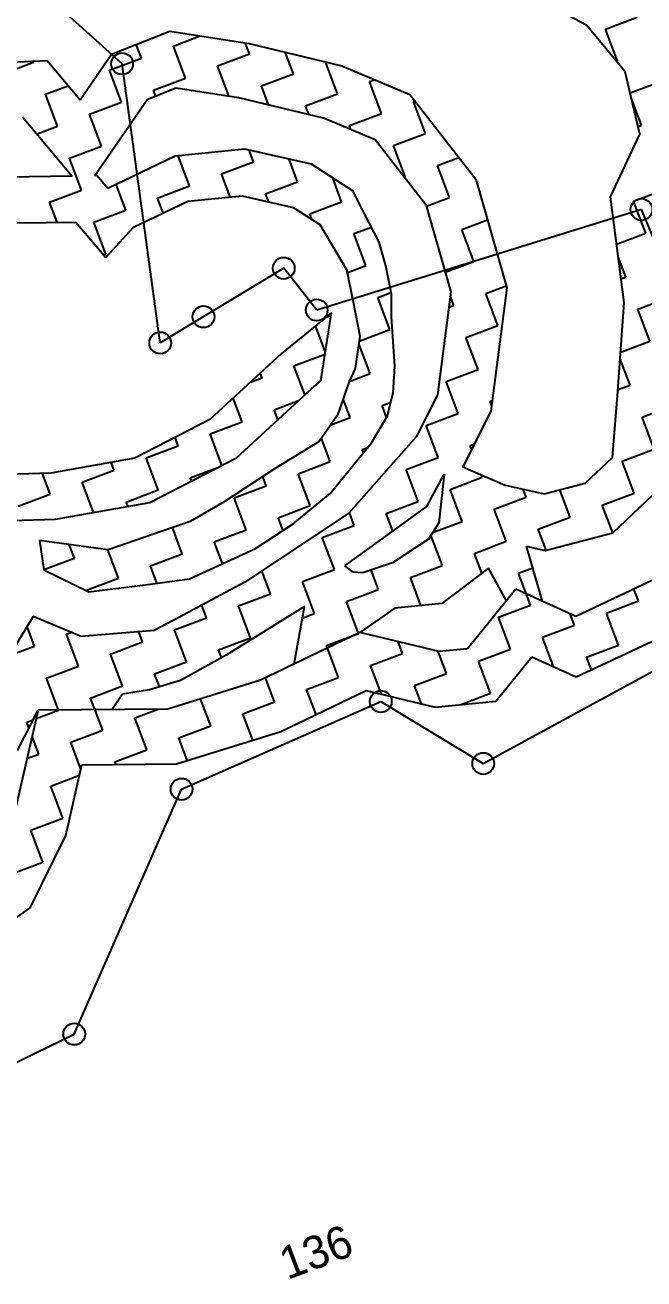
# Model space of a CAD drawing. Header units: metres. Extents: x 307096 to 311250, y 1932270 to 1936190.
# Drawn here: x 308909 to 309086.2, y 1934937.3 to 1935296.5 of the extents above; entities that cross this region are included whole.
import ezdxf

# ---------------------------------------------------------------- set-up
doc = ezdxf.new("R2010")
doc.units = ezdxf.units.M
for name, color, linetype in [('POLY_HATCH', 12, 'Continuous'), ('POLY_PARCEL', 6, 'Continuous'), ('TEXT_PARCEL', 7, 'Continuous')]:
    doc.layers.add(name, color=color, linetype=linetype)
doc.styles.add('TEXT_MAP', font='')
doc.styles.get('TEXT_MAP').set_extended_font_data('Kruti Dev 050')

msp = doc.modelspace()

# ---------------------------------------------------------------- linework, layer by layer
for centre in [(308936.76, 1935285.44), (309085.48, 1935243.66), (308983.06, 1935226.84), (308992.49, 1935214.87), (308960.07, 1935212.94), (308947.67, 1935205.43), (309010.85, 1935102.72), (309040.19, 1935084.95), (308953.79, 1935077.58), (308923.04, 1935007.43)]:
    msp.add_circle(centre, 3.11)
at = {"layer": 'POLY_HATCH'}
for p, q in [((309069.8, 1935296.47), (309056.06, 1935303.8)), ((309080.81, 1935283.11), (309069.8, 1935296.47)), ((308933.74, 1935288.16), (308950.46, 1935294.76)), ((308950.46, 1935294.76), (308973.18, 1935291.2)), ((308973.18, 1935291.2), (308999.65, 1935284.83)), ((308896.19, 1935285.45), (308915.32, 1935286.31)), ((308915.32, 1935286.31), (308924.76, 1935275.06)), ((308924.76, 1935275.06), (308933.74, 1935288.16)), ((308999.65, 1935284.83), (309019.13, 1935276.59)), ((309085.04, 1935265.27), (309080.81, 1935283.11)), ((308944, 1935275.28), (308952.26, 1935278.54)), ((308952.26, 1935278.54), (308970.11, 1935275.74)), ((308928.98, 1935253.36), (308944, 1935275.28)), ((308970.11, 1935275.74), (308994.71, 1935269.82)), ((309019.13, 1935276.59), (309038.09, 1935252.37)), ((308908.25, 1935270.23), (308922.5, 1935253.26)), ((308994.71, 1935269.82), (309009.25, 1935263.67)), ((309009.25, 1935263.67), (309023.79, 1935245.1)), ((309076.61, 1935247.27), (309085.04, 1935265.27)), ((308971.95, 1935260.93), (308951.96, 1935258.94)), ((308990.96, 1935256.62), (308971.95, 1935260.93)), ((308951.96, 1935258.94), (308932.65, 1935249.69)), ((309002.94, 1935248.96), (308990.96, 1935256.62)), ((308922.5, 1935253.26), (308903.97, 1935252.97)), ((308929.53, 1935253.36), (308928.98, 1935253.36)), ((308932.65, 1935249.69), (308929.53, 1935253.36)), ((309038.09, 1935252.37), (309046.94, 1935221.26)), ((309006.08, 1935242.59), (309002.94, 1935248.96)), ((308939.98, 1935238.57), (308955.57, 1935246.04)), ((308955.57, 1935246.04), (308971.13, 1935247.59)), ((308971.13, 1935247.59), (308985.79, 1935244.26)), ((309080.52, 1935216.99), (309076.61, 1935247.27)), ((308985.79, 1935244.26), (308993.39, 1935239.4)), ((309010.43, 1935234.3), (309006.08, 1935242.59)), ((309023.79, 1935245.1), (309030.91, 1935220.06)), ((308906.55, 1935239.81), (308923.5, 1935240.07)), ((308923.5, 1935240.07), (308932.1, 1935229.92)), ((308932.1, 1935229.92), (308939.98, 1935238.57)), ((308993.39, 1935239.4), (309000.98, 1935226.48)), ((309012.29, 1935227.5), (309010.43, 1935234.3)), ((309013.95, 1935219.41), (309012.29, 1935227.5)), ((309000.98, 1935226.48), (309002.89, 1935217.26)), ((309030.91, 1935220.06), (309027.11, 1935190.55)), ((309046.94, 1935221.26), (309042.38, 1935185.86)), ((309002.89, 1935217.26), (309004.87, 1935207.37)), ((309013.94, 1935212.96), (309013.95, 1935219.41)), ((309078.77, 1935191.51), (309080.52, 1935216.99)), ((308996.73, 1935214.1), (308982.3, 1935202.29)), ((308993.68, 1935194.54), (308996.73, 1935214.1)), ((309014.9, 1935198.75), (309013.94, 1935212.96)), ((309004.87, 1935207.37), (309003.47, 1935198.13)), ((308982.3, 1935202.29), (308961.9, 1935183.46)), ((309014.42, 1935191.24), (309014.9, 1935198.75)), ((309003.47, 1935198.13), (309001.76, 1935194.35)), ((308969.53, 1935172.55), (308990.97, 1935192.33)), ((308990.97, 1935192.33), (308993.68, 1935194.54)), ((309001.76, 1935194.35), (308998.42, 1935184.72)), ((309077.22, 1935172.64), (309078.77, 1935191.51)), ((309012.77, 1935184.52), (309014.42, 1935191.24)), ((309027.11, 1935190.55), (309021.02, 1935178.51)), ((308998.42, 1935184.72), (308993.23, 1935177.19)), ((309008.16, 1935176.85), (309012.77, 1935184.52)), ((309042.38, 1935185.86), (309034.33, 1935169.93)), ((308961.9, 1935183.46), (308940.39, 1935172.39)), ((308993.23, 1935177.19), (308980.36, 1935169.33)), ((309021.02, 1935178.51), (309001.73, 1935156.71)), ((308996.38, 1935162.3), (309008.16, 1935176.85)), ((308940.39, 1935172.39), (308916.33, 1935168.09)), ((308944.66, 1935159.75), (308969.53, 1935172.55)), ((309034.33, 1935169.93), (309046.51, 1935164.71)), ((309069.41, 1935165.26), (309077.22, 1935172.64)), ((308916.33, 1935168.09), (308894.94, 1935167.52)), ((308980.36, 1935169.33), (308965.96, 1935159.89)), ((309024.05, 1935158.56), (309029, 1935167.87)), ((309029, 1935167.87), (309027.47, 1935153.88)), ((309046.51, 1935164.71), (309057.67, 1935162.18)), ((309057.67, 1935162.18), (309069.41, 1935165.26)), ((309077.29, 1935151.05), (309092.42, 1935165.33)), ((308917.67, 1935154.92), (308944.66, 1935159.75)), ((308965.96, 1935159.89), (308956.21, 1935154.29)), ((308985.72, 1935153.57), (308996.38, 1935162.3)), ((309001.73, 1935156.71), (308971.9, 1935136.9)), ((309000.56, 1935141.61), (309024.05, 1935158.56)), ((308901.87, 1935154.5), (308917.67, 1935154.92)), ((308956.21, 1935154.29), (308932.77, 1935146.15)), ((308974.94, 1935146.54), (308985.72, 1935153.57)), ((309027.47, 1935153.88), (309024.52, 1935149.27)), ((308932.77, 1935146.15), (308913.09, 1935148.84)), ((308913.09, 1935148.84), (308914.35, 1935140.42)), ((309024.52, 1935149.27), (309014.22, 1935142.45)), ((309057.94, 1935145.97), (309077.29, 1935151.05)), ((308956.07, 1935137.85), (308974.94, 1935146.54)), ((309057.2, 1935131.4), (309052.57, 1935147.19)), ((309052.57, 1935147.19), (309057.94, 1935145.97)), ((309002.92, 1935139.75), (309000.56, 1935141.61)), ((309014.22, 1935142.45), (309005.73, 1935139.61)), ((309097.19, 1935141.46), (309066.71, 1935127.11)), ((308914.35, 1935140.42), (308927.19, 1935134.11)), ((308943.33, 1935136.18), (308956.07, 1935137.85)), ((309005.73, 1935139.61), (309002.92, 1935139.75)), ((309041.65, 1935140.94), (309028.36, 1935130.8)), ((309046.82, 1935131.53), (309041.65, 1935140.94)), ((308927.19, 1935134.11), (308943.33, 1935136.18)), ((308971.9, 1935136.9), (308952.84, 1935126.64)), ((309049.52, 1935134.87), (309035.69, 1935117.81)), ((309066.71, 1935127.11), (309049.52, 1935134.87)), ((309028.36, 1935130.8), (309014.84, 1935129.46)), ((308911.28, 1935127.04), (308898.8, 1935106.59)), ((308925.08, 1935121.3), (308911.28, 1935127.04)), ((308952.84, 1935126.64), (308945.99, 1935123.03)), ((308988.98, 1935129.97), (308966.52, 1935116.03)), ((308986.01, 1935113.42), (308988.98, 1935129.97)), ((309014.84, 1935129.46), (309004.86, 1935122.51)), ((309066.85, 1935109.76), (309106.37, 1935128.38)), ((308945.99, 1935123.03), (308925.08, 1935121.3)), ((309004.86, 1935122.51), (308976.43, 1935108.8)), ((309027.55, 1935117.01), (309004.86, 1935122.51)), ((308966.52, 1935116.03), (308953.53, 1935108.73)), ((309035.69, 1935117.81), (309027.55, 1935117.01)), ((309043.78, 1935102.78), (309054.11, 1935115.52)), ((309054.11, 1935115.52), (309066.85, 1935109.76)), ((308953.53, 1935108.73), (308944.62, 1935106.05)), ((308976.43, 1935108.8), (308949.86, 1935100.55)), ((308944.62, 1935106.05), (308936.86, 1935104.84)), ((308982.22, 1935094.11), (309006.62, 1935105.88)), ((309006.62, 1935105.88), (309026.43, 1935101.08)), ((308936.86, 1935104.84), (308933.91, 1935100.43)), ((309026.43, 1935101.08), (309043.78, 1935102.78)), ((308912.68, 1935100.26), (308905.69, 1935069.62)), ((308906.8, 1935088.72), (308912.68, 1935100.26)), ((308949.86, 1935100.55), (308912.68, 1935100.26)), ((308952.31, 1935084.82), (308982.22, 1935094.11)), ((308920.64, 1935064.32), (308925.26, 1935084.61)), ((308925.26, 1935084.61), (308952.31, 1935084.82)), ((308910.44, 1935043.63), (308920.64, 1935064.32)), ((308892.67, 1935030.94), (308910.44, 1935043.63))]:
    msp.add_line(p, q, dxfattribs=at)
at = {"layer": 'POLY_HATCH', "color": 12, "lineweight": 0}
for p, q in [((309056.06, 1935303.8), (309069.8, 1935296.47)), ((309069.8, 1935296.47), (309080.81, 1935283.11)), ((308950.46, 1935294.76), (308933.74, 1935288.16)), ((308973.18, 1935291.2), (308950.46, 1935294.76)), ((308999.65, 1935284.83), (308973.18, 1935291.2)), ((308915.32, 1935286.31), (308896.19, 1935285.45)), ((308924.76, 1935275.06), (308915.32, 1935286.31)), ((308933.74, 1935288.16), (308924.76, 1935275.06)), ((309019.13, 1935276.59), (308999.65, 1935284.83)), ((309080.81, 1935283.11), (309085.04, 1935265.27)), ((308944, 1935275.28), (308952.26, 1935278.54)), ((308952.26, 1935278.54), (308970.11, 1935275.74)), ((308928.98, 1935253.36), (308944, 1935275.28)), ((308970.11, 1935275.74), (308994.71, 1935269.82)), ((309038.09, 1935252.37), (309019.13, 1935276.59)), ((308908.25, 1935270.23), (308922.5, 1935253.26)), ((308994.71, 1935269.82), (309009.25, 1935263.67)), ((309009.25, 1935263.67), (309023.79, 1935245.1)), ((309085.04, 1935265.27), (309076.61, 1935247.27)), ((308971.95, 1935260.93), (308951.96, 1935258.94)), ((308990.96, 1935256.62), (308971.95, 1935260.93)), ((308951.96, 1935258.94), (308932.65, 1935249.69)), ((309002.94, 1935248.96), (308990.96, 1935256.62)), ((308922.5, 1935253.26), (308903.97, 1935252.97)), ((308929.53, 1935253.36), (308928.98, 1935253.36)), ((308932.65, 1935249.69), (308929.53, 1935253.36)), ((309046.94, 1935221.26), (309038.09, 1935252.37)), ((309006.08, 1935242.59), (309002.94, 1935248.96)), ((308939.98, 1935238.57), (308955.57, 1935246.04)), ((308955.57, 1935246.04), (308971.13, 1935247.59)), ((308971.13, 1935247.59), (308985.79, 1935244.26)), ((309076.61, 1935247.27), (309080.52, 1935216.99)), ((308985.79, 1935244.26), (308993.39, 1935239.4)), ((309010.43, 1935234.3), (309006.08, 1935242.59)), ((309023.79, 1935245.1), (309030.91, 1935220.06)), ((308906.55, 1935239.81), (308923.5, 1935240.07)), ((308923.5, 1935240.07), (308932.1, 1935229.92)), ((308932.1, 1935229.92), (308939.98, 1935238.57)), ((308993.39, 1935239.4), (309000.98, 1935226.48)), ((309012.29, 1935227.5), (309010.43, 1935234.3)), ((309013.95, 1935219.41), (309012.29, 1935227.5)), ((309000.98, 1935226.48), (309002.89, 1935217.26)), ((309030.91, 1935220.06), (309027.11, 1935190.55)), ((309042.38, 1935185.86), (309046.94, 1935221.26)), ((309002.89, 1935217.26), (309004.87, 1935207.37)), ((309013.94, 1935212.96), (309013.95, 1935219.41)), ((309080.52, 1935216.99), (309078.77, 1935191.51)), ((308996.73, 1935214.1), (308982.3, 1935202.29)), ((308993.68, 1935194.54), (308996.73, 1935214.1)), ((309014.9, 1935198.75), (309013.94, 1935212.96)), ((309004.87, 1935207.37), (309003.47, 1935198.13)), ((308982.3, 1935202.29), (308961.9, 1935183.46)), ((309014.42, 1935191.24), (309014.9, 1935198.75)), ((309003.47, 1935198.13), (309001.76, 1935194.35)), ((308969.53, 1935172.55), (308990.97, 1935192.33)), ((308990.97, 1935192.33), (308993.68, 1935194.54)), ((309001.76, 1935194.35), (308998.42, 1935184.72)), ((309078.77, 1935191.51), (309077.22, 1935172.64)), ((309012.77, 1935184.52), (309014.42, 1935191.24)), ((309027.11, 1935190.55), (309021.02, 1935178.51)), ((308998.42, 1935184.72), (308993.23, 1935177.19)), ((309008.16, 1935176.85), (309012.77, 1935184.52)), ((309034.33, 1935169.93), (309042.38, 1935185.86)), ((308961.9, 1935183.46), (308940.39, 1935172.39)), ((308993.23, 1935177.19), (308980.36, 1935169.33)), ((309021.02, 1935178.51), (309001.73, 1935156.71)), ((308996.38, 1935162.3), (309008.16, 1935176.85)), ((308940.39, 1935172.39), (308916.33, 1935168.09)), ((308944.66, 1935159.75), (308969.53, 1935172.55)), ((309046.51, 1935164.71), (309034.33, 1935169.93)), ((309077.22, 1935172.64), (309069.41, 1935165.26)), ((308916.33, 1935168.09), (308894.94, 1935167.52)), ((308980.36, 1935169.33), (308965.96, 1935159.89)), ((309057.67, 1935162.18), (309046.51, 1935164.71)), ((309069.41, 1935165.26), (309057.67, 1935162.18)), ((308917.67, 1935154.92), (308944.66, 1935159.75)), ((308965.96, 1935159.89), (308956.21, 1935154.29)), ((308985.72, 1935153.57), (308996.38, 1935162.3)), ((309001.73, 1935156.71), (308971.9, 1935136.9)), ((308901.87, 1935154.5), (308917.67, 1935154.92)), ((308956.21, 1935154.29), (308932.77, 1935146.15)), ((308974.94, 1935146.54), (308985.72, 1935153.57)), ((308932.77, 1935146.15), (308913.09, 1935148.84)), ((308913.09, 1935148.84), (308914.35, 1935140.42)), ((308956.07, 1935137.85), (308974.94, 1935146.54)), ((308914.35, 1935140.42), (308927.19, 1935134.11)), ((308943.33, 1935136.18), (308956.07, 1935137.85)), ((308927.19, 1935134.11), (308943.33, 1935136.18)), ((308971.9, 1935136.9), (308952.84, 1935126.64)), ((308911.28, 1935127.04), (308898.8, 1935106.59)), ((308925.08, 1935121.3), (308911.28, 1935127.04)), ((308952.84, 1935126.64), (308945.99, 1935123.03)), ((309066.85, 1935109.76), (309106.37, 1935128.38)), ((308945.99, 1935123.03), (308925.08, 1935121.3)), ((309043.78, 1935102.78), (309054.11, 1935115.52)), ((309054.11, 1935115.52), (309066.85, 1935109.76)), ((308982.22, 1935094.11), (309006.62, 1935105.88)), ((309006.62, 1935105.88), (309026.43, 1935101.08)), ((309026.43, 1935101.08), (309043.78, 1935102.78)), ((308952.31, 1935084.82), (308982.22, 1935094.11)), ((308920.64, 1935064.32), (308925.26, 1935084.61)), ((308925.26, 1935084.61), (308952.31, 1935084.82)), ((308910.44, 1935043.63), (308920.64, 1935064.32)), ((308892.67, 1935030.94), (308910.44, 1935043.63))]:
    msp.add_line(p, q, dxfattribs=at)
at = {"layer": 'POLY_HATCH', "linetype": 'Continuous'}
for p, q in [((309075.16, 1935295.31), (309084.32, 1935298.77)), ((308951.44, 1935290.49), (308959.15, 1935293.4)), ((309078.61, 1935286.15), (309075.16, 1935295.31)), ((308942.28, 1935287.04), (308940.81, 1935290.95)), ((308954.9, 1935281.33), (308951.44, 1935290.49)), ((308973.21, 1935288.24), (308972.03, 1935291.38)), ((308985.83, 1935282.54), (308983.49, 1935288.72)), ((308902.2, 1935282.38), (308911.36, 1935285.83)), ((308911.36, 1935285.83), (308911.24, 1935286.13)), ((308933.13, 1935283.58), (308942.28, 1935287.04)), ((308964.06, 1935284.79), (308973.21, 1935288.24)), ((308967.3, 1935276.18), (308964.06, 1935284.79)), ((308998.44, 1935276.83), (308995, 1935285.95)), ((309078.38, 1935286.06), (309078.61, 1935286.15)), ((308936.58, 1935274.42), (308933.13, 1935283.58)), ((308945.74, 1935277.88), (308954.9, 1935281.33)), ((308976.67, 1935279.08), (308985.83, 1935282.54)), ((308914.81, 1935276.67), (308921.34, 1935279.13)), ((308946.37, 1935276.21), (308945.74, 1935277.88)), ((308978.71, 1935273.67), (308976.67, 1935279.08)), ((309007.6, 1935280.29), (309009.07, 1935280.85)), ((309011.05, 1935271.13), (309007.6, 1935280.29)), ((309082.24, 1935277.06), (309091.23, 1935280.45)), ((308918.26, 1935267.51), (308914.81, 1935276.67)), ((308927.42, 1935270.97), (308936.58, 1935274.42)), ((308989.28, 1935273.38), (308998.44, 1935276.83)), ((309020.21, 1935274.58), (309020.59, 1935274.73)), ((309023.66, 1935265.43), (309020.21, 1935274.58)), ((309085.52, 1935267.84), (309082.58, 1935275.64)), ((308930.88, 1935261.81), (308927.42, 1935270.97)), ((308990.21, 1935270.9), (308989.28, 1935273.38)), ((309001.89, 1935267.68), (309011.05, 1935271.13)), ((308912.39, 1935265.3), (308918.26, 1935267.51)), ((309002.29, 1935266.62), (309001.89, 1935267.68)), ((309084.52, 1935267.46), (309085.52, 1935267.84)), ((309014.51, 1935261.97), (309023.66, 1935265.43)), ((308921.72, 1935258.36), (308930.88, 1935261.81)), ((308974.42, 1935257.31), (308973.15, 1935260.66)), ((309017.96, 1935252.81), (309014.51, 1935261.97)), ((308925.17, 1935249.2), (308921.72, 1935258.36)), ((308956.1, 1935250.4), (308952.85, 1935259.03)), ((308965.26, 1935253.86), (308974.42, 1935257.31)), ((308987.03, 1935251.61), (308984.59, 1935258.07)), ((309027.12, 1935256.27), (309033.24, 1935258.58)), ((309030.57, 1935247.11), (309027.12, 1935256.27)), ((308967.75, 1935247.25), (308965.26, 1935253.86)), ((308999.64, 1935245.9), (308997.08, 1935252.71)), ((309017.8, 1935252.75), (309017.96, 1935252.81)), ((308916.01, 1935245.74), (308925.17, 1935249.2)), ((308937.79, 1935243.49), (308935.02, 1935250.82)), ((308946.94, 1935246.95), (308956.1, 1935250.4)), ((308977.87, 1935248.15), (308987.03, 1935251.61)), ((309083.27, 1935246.07), (309092.43, 1935249.52)), ((308918.18, 1935239.99), (308916.01, 1935245.74)), ((308948.56, 1935242.68), (308946.94, 1935246.95)), ((308978.74, 1935245.86), (308977.87, 1935248.15)), ((308990.49, 1935242.45), (308999.64, 1935245.9)), ((309023.93, 1935244.6), (309030.57, 1935247.11)), ((309086.73, 1935236.91), (309083.27, 1935246.07)), ((308928.63, 1935240.04), (308937.79, 1935243.49)), ((308991.08, 1935240.88), (308990.49, 1935242.45)), ((308932.08, 1935230.88), (308928.63, 1935240.04)), ((309003.1, 1935236.75), (309008.14, 1935238.65)), ((309034.03, 1935237.95), (309041.4, 1935240.73)), ((309006.55, 1935227.59), (309003.1, 1935236.75)), ((309037.48, 1935228.79), (309034.03, 1935237.95)), ((309078.36, 1935233.75), (309086.73, 1935236.91)), ((308931.48, 1935230.65), (308932.08, 1935230.88)), ((309001.17, 1935225.56), (309006.55, 1935227.59)), ((309029.3, 1935225.71), (309037.48, 1935228.79)), ((309081.02, 1935224.3), (309078.82, 1935230.13)), ((309079.64, 1935223.77), (309081.02, 1935224.3)), ((309040.94, 1935219.64), (309046.77, 1935221.84)), ((309010.01, 1935218.43), (309013.85, 1935219.88)), ((309013.46, 1935209.27), (309010.01, 1935218.43)), ((309031.78, 1935216.18), (309030.76, 1935218.89)), ((309044.39, 1935210.48), (309040.94, 1935219.64)), ((309084.48, 1935215.14), (309093.64, 1935218.59)), ((308995.2, 1935212.84), (308996.62, 1935213.38)), ((309030.34, 1935215.64), (309031.78, 1935216.18)), ((309087.93, 1935205.98), (309084.48, 1935215.14)), ((308994.97, 1935202.82), (308992.14, 1935210.34)), ((309004.65, 1935205.95), (309013.46, 1935209.27)), ((309035.23, 1935207.02), (309044.39, 1935210.48)), ((309038.69, 1935197.86), (309035.23, 1935207.02)), ((309079.55, 1935202.82), (309087.93, 1935205.98)), ((308985.99, 1935198.91), (308994.88, 1935202.26)), ((309007.76, 1935196.66), (309004.54, 1935205.19)), ((308989.12, 1935190.62), (308985.99, 1935198.91)), ((309082.23, 1935193.37), (309079.41, 1935200.84)), ((308973.56, 1935194.22), (308976.83, 1935195.45)), ((308976.83, 1935195.45), (308976.33, 1935196.78)), ((309001.79, 1935194.41), (309007.76, 1935196.66)), ((309029.53, 1935194.41), (309038.69, 1935197.86)), ((309032.98, 1935185.25), (309029.53, 1935194.41)), ((309078.81, 1935192.08), (309082.23, 1935193.37)), ((308971.13, 1935182.84), (308968.57, 1935189.62)), ((308980.28, 1935186.3), (308987.3, 1935188.94)), ((309002.05, 1935184.05), (309000.04, 1935189.39)), ((309011.21, 1935187.5), (309013.74, 1935188.45)), ((309042.14, 1935188.71), (309042.78, 1935188.95)), ((309042.59, 1935187.51), (309042.14, 1935188.71)), ((308981.35, 1935183.46), (308980.28, 1935186.3)), ((309012.5, 1935184.08), (309011.21, 1935187.5)), ((309023.83, 1935181.8), (309032.98, 1935185.25)), ((309085.68, 1935184.21), (309094.24, 1935187.43)), ((309089.14, 1935175.05), (309085.68, 1935184.21)), ((308961.97, 1935179.39), (308971.13, 1935182.84)), ((308996.52, 1935181.96), (309002.05, 1935184.05)), ((309027.28, 1935172.64), (309023.83, 1935181.8)), ((308952.81, 1935175.93), (308951.91, 1935178.32)), ((308965.36, 1935170.4), (308961.97, 1935179.39)), ((308996.35, 1935171.43), (308993.85, 1935178.07)), ((308943.65, 1935172.48), (308952.81, 1935175.93)), ((309005.51, 1935174.89), (309007.04, 1935175.46)), ((309005.85, 1935173.99), (309005.51, 1935174.89)), ((309036.44, 1935176.09), (309037.68, 1935176.56)), ((309036.87, 1935174.96), (309036.44, 1935176.09)), ((309079.98, 1935171.6), (309089.14, 1935175.05)), ((308934.49, 1935169.02), (308933.67, 1935171.19)), ((308947.11, 1935163.32), (308943.65, 1935172.48)), ((308987.19, 1935167.98), (308996.35, 1935171.43)), ((309018.12, 1935169.18), (309027.28, 1935172.64)), ((309083.43, 1935162.44), (309079.98, 1935171.6)), ((308916.18, 1935162.11), (308913.95, 1935168.02)), ((308925.33, 1935165.57), (308934.49, 1935169.02)), ((308956.26, 1935166.77), (308963.93, 1935169.67)), ((308956.6, 1935165.89), (308956.26, 1935166.77)), ((308978.03, 1935164.52), (308977.04, 1935167.15)), ((308990.65, 1935158.82), (308987.19, 1935167.98)), ((309021.58, 1935160.03), (309018.12, 1935169.18)), ((309030.73, 1935163.48), (309039.89, 1935166.94)), ((309039.89, 1935166.94), (309039.62, 1935167.66)), ((308928.61, 1935156.88), (308925.33, 1935165.57)), ((308937.95, 1935159.86), (308947.11, 1935163.32)), ((308968.88, 1935161.07), (308978.03, 1935164.52)), ((309034.19, 1935154.32), (309030.73, 1935163.48)), ((309052.51, 1935161.23), (309051.63, 1935163.55)), ((309065.12, 1935155.53), (309062.16, 1935163.36)), ((308907.02, 1935158.66), (308916.18, 1935162.11)), ((308938.41, 1935158.63), (308937.95, 1935159.86)), ((308972.33, 1935151.91), (308968.88, 1935161.07)), ((309012.42, 1935156.57), (309021.58, 1935160.03)), ((309043.35, 1935157.78), (309052.51, 1935161.23)), ((309074.28, 1935158.98), (309083.43, 1935162.44)), ((309077.27, 1935151.05), (309074.28, 1935158.98)), ((308981.49, 1935155.37), (308990.65, 1935158.82)), ((308982.87, 1935151.71), (308981.49, 1935155.37)), ((309003.26, 1935153.12), (309001.85, 1935156.85)), ((309014.32, 1935151.54), (309012.42, 1935156.57)), ((309046.8, 1935148.62), (309043.35, 1935157.78)), ((309055.96, 1935152.07), (309065.12, 1935155.53)), ((308954.01, 1935145), (308951.17, 1935152.54)), ((308963.17, 1935148.46), (308972.33, 1935151.91)), ((308994.1, 1935149.66), (309003.26, 1935153.12)), ((309025.7, 1935151.12), (309034.19, 1935154.32)), ((309058.23, 1935146.05), (309055.96, 1935152.07)), ((308965.53, 1935142.21), (308963.17, 1935148.46)), ((308997.56, 1935140.5), (308994.1, 1935149.66)), ((309028.49, 1935141.71), (309025.22, 1935150.37)), ((309037.64, 1935145.16), (309046.8, 1935148.62)), ((308923.09, 1935143.8), (308921.62, 1935147.67)), ((308935.7, 1935138.09), (308932.65, 1935146.16)), ((308944.86, 1935141.55), (308954.01, 1935145)), ((309039.77, 1935139.51), (309037.64, 1935145.16)), ((308914.34, 1935140.5), (308923.09, 1935143.8)), ((308946.71, 1935136.63), (308944.86, 1935141.55)), ((309019.33, 1935138.26), (309028.49, 1935141.71)), ((309050.26, 1935139.46), (309054.38, 1935141.02)), ((308926.54, 1935134.64), (308935.7, 1935138.09)), ((308979.24, 1935133.6), (308976.77, 1935140.14)), ((308988.4, 1935137.05), (308997.56, 1935140.5)), ((309010.17, 1935134.8), (309008.06, 1935140.39)), ((309022.36, 1935130.21), (309019.33, 1935138.26)), ((309053.71, 1935130.3), (309050.26, 1935139.46)), ((308926.64, 1935134.38), (308926.54, 1935134.64)), ((308991.85, 1935127.89), (308988.4, 1935137.05)), ((309001.01, 1935131.35), (309010.17, 1935134.8)), ((309084.64, 1935131.51), (309083.34, 1935134.94)), ((308960.92, 1935126.69), (308959.57, 1935130.26)), ((308970.08, 1935130.14), (308979.24, 1935133.6)), ((309004.47, 1935122.19), (309001.01, 1935131.35)), ((309044.55, 1935126.85), (309053.71, 1935130.3)), ((309075.48, 1935128.05), (309084.64, 1935131.51)), ((308951.77, 1935123.23), (308960.92, 1935126.69)), ((308973.54, 1935120.98), (308970.08, 1935130.14)), ((308988.37, 1935126.58), (308991.85, 1935127.89)), ((309048.01, 1935117.69), (309044.55, 1935126.85)), ((309066.32, 1935124.6), (309065.1, 1935127.83)), ((309078.94, 1935118.9), (309075.48, 1935128.05)), ((308911.68, 1935118.57), (308909.55, 1935124.2)), ((308955.22, 1935114.07), (308951.77, 1935123.23)), ((309057.17, 1935121.14), (309066.32, 1935124.6)), ((308920.84, 1935122.03), (308922.14, 1935122.52)), ((308924.29, 1935112.87), (308920.84, 1935122.03)), ((308933.45, 1935116.32), (308942.61, 1935119.78)), ((308942.61, 1935119.78), (308941.52, 1935122.66)), ((308964.38, 1935117.53), (308973.54, 1935120.98)), ((308995.31, 1935118.73), (309004.47, 1935122.19)), ((309017.08, 1935116.48), (309015.8, 1935119.86)), ((309060.35, 1935112.7), (309057.17, 1935121.14)), ((308904.45, 1935115.85), (308911.68, 1935118.57)), ((308936.9, 1935107.16), (308933.45, 1935116.32)), ((308965.22, 1935115.3), (308964.38, 1935117.53)), ((308998.76, 1935109.58), (308995.31, 1935118.73)), ((309007.92, 1935113.03), (309017.08, 1935116.48)), ((309029.69, 1935110.78), (309027.32, 1935117.07)), ((309038.85, 1935114.24), (309048.01, 1935117.69)), ((309069.78, 1935115.44), (309078.94, 1935118.9)), ((308915.13, 1935109.41), (308924.29, 1935112.87)), ((308946.06, 1935110.62), (308955.22, 1935114.07)), ((309011.02, 1935104.82), (309007.92, 1935113.03)), ((309042.3, 1935105.08), (309038.85, 1935114.24)), ((309071.15, 1935111.79), (309069.78, 1935115.44)), ((308918.59, 1935100.26), (308915.13, 1935109.41)), ((308947.46, 1935106.91), (308946.06, 1935110.62)), ((308980.45, 1935102.67), (308977.87, 1935109.49)), ((308989.6, 1935106.12), (308998.76, 1935109.58)), ((309020.53, 1935107.33), (309029.69, 1935110.78)), ((308927.75, 1935103.71), (308936.9, 1935107.16)), ((308992.3, 1935098.97), (308989.6, 1935106.12)), ((309022.53, 1935102.03), (309020.53, 1935107.33)), ((309033.56, 1935101.78), (309042.3, 1935105.08)), ((308931.2, 1935094.55), (308927.75, 1935103.71)), ((308962.13, 1935095.76), (308959.22, 1935103.46)), ((308971.29, 1935099.21), (308980.45, 1935102.67)), ((308912.12, 1935097.82), (308918.59, 1935100.26)), ((308940.36, 1935098.01), (308947.05, 1935100.53)), ((308943.81, 1935088.85), (308940.36, 1935098.01)), ((308974.16, 1935091.61), (308971.29, 1935099.21)), ((308909.43, 1935096.8), (308911.27, 1935097.49)), ((308910.06, 1935095.13), (308909.43, 1935096.8)), ((308922.04, 1935091.1), (308931.2, 1935094.55)), ((308952.97, 1935092.3), (308962.13, 1935095.76)), ((308912.88, 1935087.64), (308910.96, 1935092.74)), ((308924.97, 1935083.33), (308922.04, 1935091.1)), ((308955.43, 1935085.79), (308952.97, 1935092.3)), ((308909.51, 1935086.37), (308912.88, 1935087.64)), ((308934.65, 1935085.39), (308943.81, 1935088.85)), ((308934.92, 1935084.69), (308934.65, 1935085.39)), ((308916.34, 1935078.48), (308924.57, 1935081.59)), ((308919.79, 1935069.33), (308916.34, 1935078.48)), ((308910.63, 1935065.87), (308919.79, 1935069.33)), ((308914.09, 1935056.71), (308910.63, 1935065.87)), ((308904.93, 1935053.26), (308914.09, 1935056.71))]:
    msp.add_line(p, q, dxfattribs=at)
at = {"layer": 'POLY_PARCEL'}
for p, q in [((308936.76, 1935285.44), (308914.44, 1935305.51)), ((308947.67, 1935205.43), (308936.76, 1935285.44)), ((309085.48, 1935243.66), (308992.49, 1935214.87)), ((309093.05, 1935225.68), (309085.48, 1935243.66)), ((308983.06, 1935226.84), (308947.67, 1935205.43)), ((308992.49, 1935214.87), (308983.06, 1935226.84)), ((309040.19, 1935084.95), (309098.83, 1935116.91)), ((308953.79, 1935077.58), (309010.85, 1935102.72)), ((309010.85, 1935102.72), (309040.19, 1935084.95)), ((308923.04, 1935007.43), (308953.79, 1935077.58)), ((308881.16, 1934986.97), (308923.04, 1935007.43))]:
    msp.add_line(p, q, dxfattribs=at)

# ---------------------------------------------------------------- texts
at = {"layer": 'TEXT_PARCEL', "style": 'TEXT_MAP'}
msp.add_text('136', height=9.397, rotation=20.6667, dxfattribs=at).set_placement((308984.1, 1934936.96))

doc.saveas('drawing.dxf')
